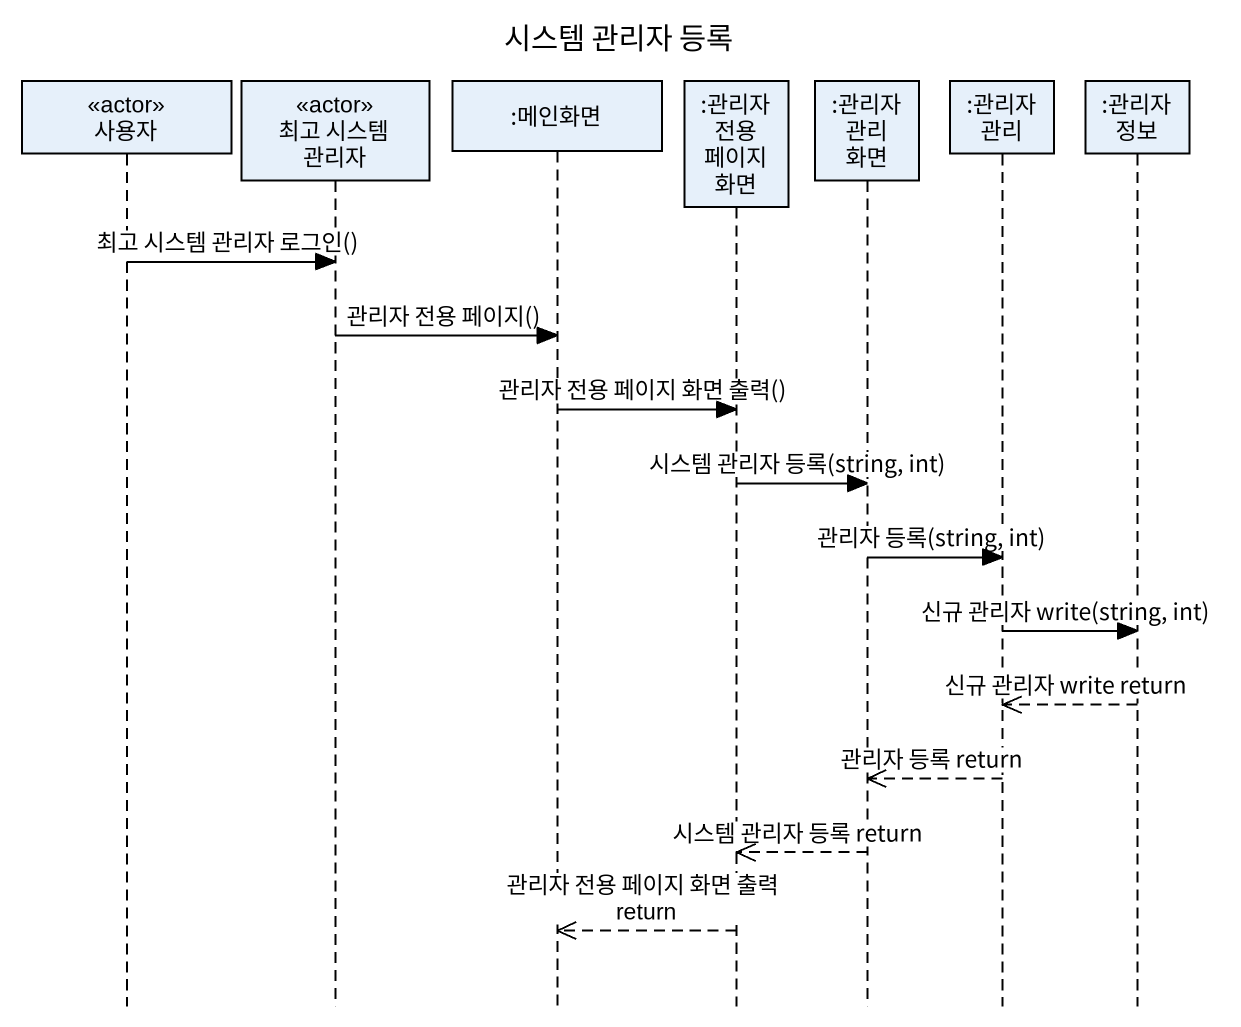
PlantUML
@startuml
title 시스템 관리자 등록
hide footbox
participant 사용자 <<actor>>
participant "최고 시스템 관리자" as 최고_시스템_관리자 <<actor>>
participant ":메인화면" as 메인화면
participant ":관리자 전용 페이지 화면" as 관리자_전용_페이지_화면
participant ":관리자 관리 화면" as 관리자_관리_화면
participant ":관리자 관리" as 관리자_관리
participant ":관리자 정보" as 관리자_정보

사용자 -> 최고_시스템_관리자 : 최고 시스템 관리자 로그인()
최고_시스템_관리자 -> 메인화면 : 관리자 전용 페이지()
메인화면 -> 관리자_전용_페이지_화면 : 관리자 전용 페이지 화면 출력()
관리자_전용_페이지_화면 -> 관리자_관리_화면 : 시스템 관리자 등록(string, int)
관리자_관리_화면 -> 관리자_관리 : 관리자 등록(string, int)
관리자_관리 -> 관리자_정보 : 신규 관리자 write(string, int)
관리자_정보 -->> 관리자_관리 : 신규 관리자 write return
관리자_관리 -->> 관리자_관리_화면 : 관리자 등록 return
관리자_관리_화면 -->> 관리자_전용_페이지_화면 : 시스템 관리자 등록 return
관리자_전용_페이지_화면 -->> 메인화면 : 관리자 전용 페이지 화면 출력 return
@enduml
